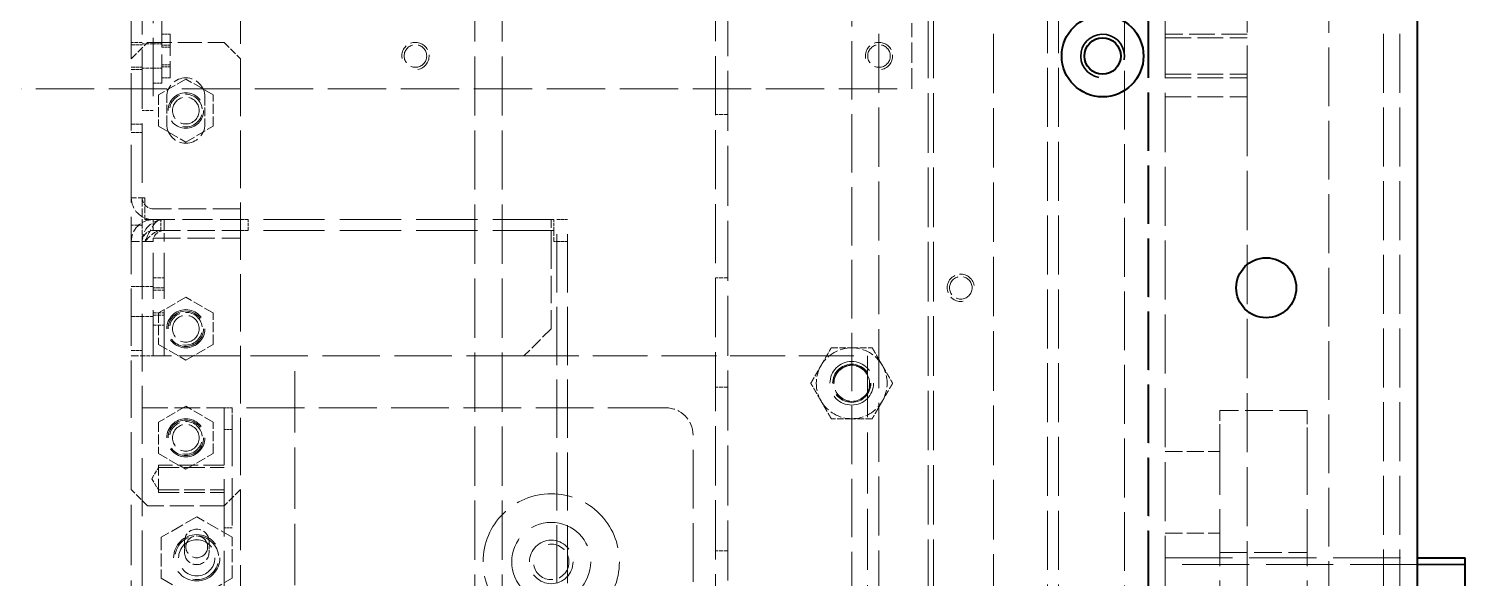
# Model space of a CAD drawing. Header units: millimetres. Extents: x 0 to 5945, y 0 to 4205.
# Drawn here: x 1910.5 to 2173.9, y 2499.7 to 2600.5 of the extents above; entities that cross this region are included whole.
import ezdxf

# ---------------------------------------------------------------- set-up
doc = ezdxf.new("R2010")
doc.units = ezdxf.units.MM
doc.header["$LTSCALE"] = 5
doc.linetypes.add('DASHED', pattern=[0.2067, 0.1654, -0.0413])
for name, color, linetype, lineweight in [('가려진 것(ISO)', 2, 'DASHED', 18), ('가시적인 것(ISO)', 3, 'Continuous', 40), ('가시적인 좁은 것(ISO)', 3, 'Continuous', 35)]:
    doc.layers.add(name, color=color, linetype=linetype, lineweight=lineweight)

msp = doc.modelspace()

# ---------------------------------------------------------------- linework, layer by layer
at = {"layer": '가려진 것(ISO)', "ltscale": 13.090868}
msp.add_line((2066.376, 2250.457), (2066.376, 2940.457), dxfattribs=at)
at = {"layer": '가려진 것(ISO)', "ltscale": 12.940494}
msp.add_line((2061.376, 2919.157), (2061.376, 2250.457), dxfattribs=at)
at = {"layer": '가려진 것(ISO)', "ltscale": 13.050315}
msp.add_line((2111.376, 2271.757), (2111.376, 2919.157), dxfattribs=at)
at = {"layer": '가려진 것(ISO)', "ltscale": 13.064468}
for p, q in [((2158.876, 2278.157), (2158.876, 2912.757)), ((2161.876, 2278.157), (2161.876, 2912.757))]:
    msp.add_line(p, q, dxfattribs=at)
at = {"layer": '가려진 것(ISO)', "ltscale": 13.016334}
msp.add_line((2148.876, 2892.957), (2148.876, 2327.957), dxfattribs=at)
at = {"layer": '가려진 것(ISO)', "ltscale": 13.097809}
msp.add_line((2118.876, 2872.957), (2118.876, 2317.957), dxfattribs=at)
at = {"layer": '가려진 것(ISO)', "ltscale": 12.946771}
msp.add_line((2115.676, 2869.757), (2115.676, 2321.157), dxfattribs=at)
at = {"layer": '가려진 것(ISO)', "ltscale": 12.956211}
msp.add_line((2115.876, 2869.957), (2115.876, 2320.957), dxfattribs=at)
at = {"layer": '가려진 것(ISO)', "ltscale": 13.250551}
msp.add_line((1929.276, 2594.957), (1929.276, 2841.457), dxfattribs=at)
at = {"layer": '가려진 것(ISO)', "ltscale": 13.159168}
msp.add_line((1931.276, 2841.457), (1931.276, 2569.457), dxfattribs=at)
at = {"layer": '가려진 것(ISO)', "ltscale": 13.277429}
msp.add_line((1949.276, 2841.957), (1949.276, 2594.957), dxfattribs=at)
at = {"layer": '가려진 것(ISO)', "ltscale": 13.194353}
for p, q in [((2075.376, 2820.457), (2075.376, 2370.457)), ((2076.376, 2820.457), (2076.376, 2370.457)), ((2087.376, 2370.457), (2087.376, 2820.457))]:
    msp.add_line(p, q, dxfattribs=at)
at = {"layer": '가려진 것(ISO)', "ltscale": 13.09173}
for p, q in [((2097.276, 2365.957), (2097.276, 2812.457)), ((2099.276, 2365.957), (2099.276, 2812.457))]:
    msp.add_line(p, q, dxfattribs=at)
at = {"layer": '가려진 것(ISO)', "ltscale": 13.290483}
msp.add_line((2038.676, 2403.157), (2038.676, 2787.757), dxfattribs=at)
at = {"layer": '가려진 것(ISO)', "ltscale": 12.901145}
for p, q in [((1933.276, 2785.457), (1933.276, 2585.457)), ((2007.276, 2365.457), (2007.276, 2565.457)), ((2009.276, 2365.457), (2009.276, 2565.457))]:
    msp.add_line(p, q, dxfattribs=at)
at = {"layer": '가려진 것(ISO)', "ltscale": 13.131522}
for p, q in [((2036.376, 2785.457), (2036.376, 2405.457)), ((1992.276, 2608.957), (1992.276, 2418.957)), ((1997.276, 2608.957), (1997.276, 2418.957)), ((2133.876, 2587.957), (2133.876, 2302.957))]:
    msp.add_line(p, q, dxfattribs=at)
at = {"layer": '가려진 것(ISO)', "ltscale": 6.399681}
msp.add_line((1934.876, 2590.457), (1934.876, 2607.257), dxfattribs=at)
at = {"layer": '가려진 것(ISO)', "ltscale": 11.399102}
msp.add_line((2133.876, 2587.957), (2133.876, 2602.957), dxfattribs=at)
at = {"layer": '가려진 것(ISO)', "ltscale": 4.571172}
for p, q in [((2072.376, 2589.457), (2072.376, 2601.457)), ((1946.276, 2520.457), (1934.276, 2520.457)), ((1934.276, 2520.024), (1946.276, 2520.024)), ((1934.276, 2515.89), (1946.276, 2515.89)), ((1934.276, 2515.457), (1946.276, 2515.457))]:
    msp.add_line(p, q, dxfattribs=at)
at = {"layer": '가려진 것(ISO)', "ltscale": 0.761779}
for p, q in [((1931.276, 2597.957), (1929.276, 2597.957)), ((1929.276, 2597.524), (1931.276, 2597.524)), ((1933.276, 2597.707), (1931.276, 2597.707)), ((1929.276, 2593.39), (1931.276, 2593.39)), ((1929.276, 2592.957), (1931.276, 2592.957)), ((1933.276, 2593.207), (1931.276, 2593.207)), ((1933.276, 2585.457), (1931.276, 2585.457)), ((1929.276, 2582.957), (1931.276, 2582.957)), ((1929.276, 2581.457), (1931.276, 2581.457)), ((1931.276, 2564.457), (1929.276, 2564.457)), ((1933.276, 2563.457), (1933.276, 2565.457)), ((1934.691, 2563.457), (1934.691, 2565.457)), ((1950.691, 2565.457), (1949.276, 2565.457)), ((1949.276, 2563.457), (1950.691, 2563.457)), ((1950.691, 2563.457), (1950.691, 2565.457)), ((2006.776, 2563.457), (2006.776, 2565.457)), ((2007.276, 2565.457), (2009.276, 2565.457)), ((2007.276, 2561.457), (2009.276, 2561.457)), ((1929.276, 2553.207), (1931.276, 2553.207)), ((1933.276, 2553.207), (1931.276, 2553.207)), ((1933.276, 2554.807), (1935.276, 2554.807)), ((1935.276, 2552.957), (1933.276, 2552.957)), ((1933.276, 2552.524), (1935.276, 2552.524)), ((1929.276, 2547.707), (1931.276, 2547.707)), ((1933.276, 2547.707), (1931.276, 2547.707)), ((1933.276, 2548.39), (1935.276, 2548.39)), ((1933.276, 2547.957), (1935.276, 2547.957)), ((1933.276, 2546.107), (1935.276, 2546.107)), ((1929.276, 2541.457), (1931.276, 2541.457)), ((1931.276, 2540.457), (1933.276, 2540.457)), ((1939.026, 2504.457), (1939.026, 2506.457)), ((1943.526, 2506.457), (1943.526, 2504.457))]:
    msp.add_line(p, q, dxfattribs=at)
at = {"layer": '가려진 것(ISO)', "ltscale": 1.616089}
for p, q in [((1929.276, 2594.957), (1932.276, 2597.957)), ((1946.276, 2597.957), (1949.276, 2594.957)), ((1932.276, 2512.957), (1929.276, 2515.957)), ((1949.276, 2515.957), (1946.276, 2512.957))]:
    msp.add_line(p, q, dxfattribs=at)
at = {"layer": '가려진 것(ISO)', "ltscale": 5.33305}
for p, q in [((1932.276, 2597.957), (1946.276, 2597.957)), ((1946.276, 2512.957), (1932.276, 2512.957))]:
    msp.add_line(p, q, dxfattribs=at)
at = {"layer": '가려진 것(ISO)', "ltscale": 0.609403}
for p, q in [((1933.276, 2597.707), (1934.876, 2597.707)), ((1933.276, 2593.207), (1934.876, 2593.207)), ((1933.276, 2590.457), (1934.876, 2590.457))]:
    msp.add_line(p, q, dxfattribs=at)
at = {"layer": '가려진 것(ISO)', "ltscale": 0.571309}
for p, q in [((1934.876, 2599.457), (1936.376, 2599.457)), ((1936.376, 2597.457), (1934.876, 2597.457)), ((1934.876, 2597.078), (1936.376, 2597.078)), ((1934.876, 2593.836), (1936.376, 2593.836)), ((1934.876, 2593.457), (1936.376, 2593.457)), ((1934.876, 2591.457), (1936.376, 2591.457)), ((1947.776, 2530.957), (1946.276, 2530.957)), ((1947.776, 2526.957), (1946.276, 2526.957)), ((1947.776, 2508.957), (1946.276, 2508.957))]:
    msp.add_line(p, q, dxfattribs=at)
at = {"layer": '가려진 것(ISO)', "ltscale": 4.786925}
msp.add_line((1936.376, 2599.457), (1936.376, 2591.457), dxfattribs=at)
at = {"layer": '가려진 것(ISO)', "ltscale": 5.71399}
for p, q in [((2133.876, 2599.457), (2118.876, 2599.457)), ((2118.876, 2598.781), (2133.876, 2598.781)), ((2118.876, 2592.134), (2133.876, 2592.134)), ((2118.876, 2591.457), (2133.876, 2591.457)), ((2118.876, 2587.957), (2133.876, 2587.957)), ((1931.276, 2530.957), (1946.276, 2530.957))]:
    msp.add_line(p, q, dxfattribs=at)
at = {"layer": '가려진 것(ISO)', "ltscale": 12.739881}
for p, q in [((1929.276, 2515.957), (1929.276, 2594.957)), ((1949.276, 2594.957), (1949.276, 2515.957))]:
    msp.add_line(p, q, dxfattribs=at)
at = {"layer": '가려진 것(ISO)', "ltscale": 12.950765}
msp.add_line((1550.376, 2589.457), (2072.376, 2589.457), dxfattribs=at)
at = {"layer": '가려진 것(ISO)', "ltscale": 2.199254}
for p, q in [((1939.276, 2591.231), (1934.276, 2588.344)), ((1944.276, 2588.344), (1939.276, 2591.231)), ((1934.276, 2588.344), (1934.276, 2582.57)), ((1944.276, 2582.57), (1944.276, 2588.344)), ((1934.276, 2582.57), (1939.276, 2579.684)), ((1939.276, 2579.684), (1944.276, 2582.57)), ((1939.276, 2551.231), (1934.276, 2548.344)), ((1944.276, 2548.344), (1939.276, 2551.231)), ((1934.276, 2548.344), (1934.276, 2542.57)), ((1944.276, 2542.57), (1944.276, 2548.344)), ((1934.276, 2542.57), (1939.276, 2539.684)), ((1939.276, 2539.684), (1944.276, 2542.57)), ((1939.276, 2531.231), (1934.276, 2528.344)), ((1944.276, 2528.344), (1939.276, 2531.231)), ((1934.276, 2528.344), (1934.276, 2522.57)), ((1944.276, 2522.57), (1944.276, 2528.344)), ((1934.276, 2522.57), (1939.276, 2519.684)), ((1939.276, 2519.684), (1944.276, 2522.57))]:
    msp.add_line(p, q, dxfattribs=at)
at = {"layer": '가려진 것(ISO)', "ltscale": 1.904597}
for p, q in [((1935.776, 2582.957), (1935.776, 2587.957)), ((1942.776, 2587.957), (1942.776, 2582.957)), ((1931.276, 2569.457), (1931.276, 2564.457))]:
    msp.add_line(p, q, dxfattribs=at)
at = {"layer": '가려진 것(ISO)', "ltscale": 0.87606}
for p, q in [((2038.676, 2584.757), (2036.376, 2584.757)), ((2038.676, 2554.757), (2036.376, 2554.757)), ((2038.676, 2534.757), (2036.376, 2534.757)), ((2038.676, 2504.757), (2036.376, 2504.757))]:
    msp.add_line(p, q, dxfattribs=at)
at = {"layer": '가려진 것(ISO)', "ltscale": 1.495845}
msp.add_line((1931.776, 2569.457), (1929.276, 2569.457), dxfattribs=at)
at = {"layer": '가려진 것(ISO)', "ltscale": 1.523657}
msp.add_line((1931.776, 2569.457), (1931.776, 2565.457), dxfattribs=at)
at = {"layer": '가려진 것(ISO)', "ltscale": 6.094929}
for p, q in [((1949.276, 2567.457), (1933.276, 2567.457)), ((1933.276, 2563.457), (1949.276, 2563.457)), ((1933.276, 2562.043), (1949.276, 2562.043)), ((2006.276, 2561.457), (2006.276, 2545.457)), ((1949.276, 2540.457), (1933.276, 2540.457)), ((2144.876, 2530.457), (2128.876, 2530.457)), ((2128.876, 2504.457), (2144.876, 2504.457))]:
    msp.add_line(p, q, dxfattribs=at)
at = {"layer": '가려진 것(ISO)', "ltscale": 1.142718}
msp.add_line((1931.276, 2561.457), (1931.276, 2564.457), dxfattribs=at)
at = {"layer": '가려진 것(ISO)', "ltscale": 6.666338}
msp.add_line((1931.776, 2565.457), (1949.276, 2565.457), dxfattribs=at)
at = {"layer": '가려진 것(ISO)', "ltscale": 2.393412}
for p, q in [((1935.276, 2565.457), (1935.276, 2561.457)), ((2006.276, 2561.457), (2006.276, 2565.457)), ((1933.276, 2561.457), (1929.276, 2561.457))]:
    msp.add_line(p, q, dxfattribs=at)
at = {"layer": '가려진 것(ISO)', "ltscale": 13.566954}
for p, q in [((2006.776, 2565.457), (1950.691, 2565.457)), ((2006.776, 2563.457), (1950.691, 2563.457))]:
    msp.add_line(p, q, dxfattribs=at)
at = {"layer": '가려진 것(ISO)', "ltscale": 1.196656}
for p, q in [((2006.776, 2563.457), (2006.776, 2561.457)), ((1947.776, 2530.957), (1947.776, 2528.957))]:
    msp.add_line(p, q, dxfattribs=at)
at = {"layer": '가려진 것(ISO)', "ltscale": 12.820513}
for p, q in [((1931.276, 2561.457), (1931.276, 2349.457)), ((2027.276, 2530.957), (1947.776, 2530.957))]:
    msp.add_line(p, q, dxfattribs=at)
at = {"layer": '가려진 것(ISO)', "ltscale": 0.223049}
msp.add_line((1933.276, 2561.457), (1933.276, 2562.043), dxfattribs=at)
at = {"layer": '가려진 것(ISO)', "ltscale": 10.159652}
for p, q in [((1933.276, 2540.457), (1933.276, 2561.457)), ((1935.276, 2540.457), (1935.276, 2561.457))]:
    msp.add_line(p, q, dxfattribs=at)
at = {"layer": '가려진 것(ISO)', "ltscale": 0.299089}
msp.add_line((2007.276, 2561.457), (2006.776, 2561.457), dxfattribs=at)
at = {"layer": '가려진 것(ISO)', "ltscale": 2.693548}
msp.add_line((2006.276, 2545.457), (2001.276, 2540.457), dxfattribs=at)
at = {"layer": '가려진 것(ISO)', "ltscale": 1.595575}
msp.add_line((1929.276, 2540.457), (1931.276, 2540.457), dxfattribs=at)
at = {"layer": '가려진 것(ISO)', "ltscale": 12.772134}
msp.add_line((2001.276, 2540.457), (1935.276, 2540.457), dxfattribs=at)
at = {"layer": '가려진 것(ISO)', "ltscale": 13.546203}
for p, q in [((1959.276, 2400.457), (1959.276, 2540.457)), ((2064.276, 2540.457), (2064.276, 2400.457))]:
    msp.add_line(p, q, dxfattribs=at)
at = {"layer": '가려진 것(ISO)', "ltscale": 12.191582}
msp.add_line((2001.276, 2540.457), (2064.276, 2540.457), dxfattribs=at)
at = {"layer": '가려진 것(ISO)', "ltscale": 12.675375}
msp.add_line((1946.276, 2530.957), (1946.276, 2399.957), dxfattribs=at)
at = {"layer": '가려진 것(ISO)', "ltscale": 10.521153}
msp.add_line((1947.776, 2528.957), (1947.776, 2507.21), dxfattribs=at)
at = {"layer": '가려진 것(ISO)', "ltscale": 2.991791}
for p, q in [((2128.876, 2525.457), (2128.876, 2530.457)), ((2144.876, 2530.457), (2144.876, 2525.457)), ((1934.276, 2515.457), (1934.276, 2520.457))]:
    msp.add_line(p, q, dxfattribs=at)
at = {"layer": '가려진 것(ISO)', "ltscale": 13.008655}
msp.add_line((2032.276, 2404.957), (2032.276, 2525.957), dxfattribs=at)
at = {"layer": '가려진 것(ISO)', "ltscale": 12.653046}
for p, q in [((2128.876, 2525.457), (2128.876, 2355.457)), ((2144.876, 2525.457), (2144.876, 2355.457))]:
    msp.add_line(p, q, dxfattribs=at)
at = {"layer": '가려진 것(ISO)', "ltscale": 3.809293}
for p, q in [((2118.876, 2522.957), (2128.876, 2522.957)), ((2118.876, 2507.957), (2128.876, 2507.957))]:
    msp.add_line(p, q, dxfattribs=at)
at = {"layer": '가려진 것(ISO)', "ltscale": 0.918509}
for q in [(1934.276, 2520.024), (1934.276, 2515.89)]:
    msp.add_line((1933.034, 2517.957), q, dxfattribs=at)
at = {"layer": '가려진 것(ISO)', "ltscale": 13.425254}
for p, q in [((1929.276, 2349.457), (1929.276, 2515.957)), ((1949.276, 2515.957), (1949.276, 2349.457))]:
    msp.add_line(p, q, dxfattribs=at)
at = {"layer": '가려진 것(ISO)', "ltscale": 2.859061}
for p, q in [((1941.276, 2510.963), (1934.776, 2507.21)), ((1947.776, 2507.21), (1941.276, 2510.963)), ((1934.776, 2507.21), (1934.776, 2499.704)), ((1947.776, 2499.704), (1947.776, 2507.21)), ((1934.776, 2499.704), (1941.276, 2495.951)), ((1941.276, 2495.951), (1947.776, 2499.704))]:
    msp.add_line(p, q, dxfattribs=at)
at = {"layer": '가려진 것(ISO)', "ltscale": 0.003709}
for p, q in [((2032.276, 2508.87), (2032.286, 2508.87)), ((2032.276, 2508.866), (2032.286, 2508.866)), ((2032.276, 2508.862), (2032.286, 2508.862)), ((2032.276, 2508.855), (2032.286, 2508.855)), ((2032.276, 2508.853), (2032.286, 2508.853)), ((2032.276, 2508.816), (2032.286, 2508.816)), ((2032.276, 2508.784), (2032.286, 2508.784)), ((2032.276, 2508.78), (2032.286, 2508.78)), ((2032.276, 2508.764), (2032.286, 2508.764)), ((2032.276, 2508.751), (2032.286, 2508.751)), ((2032.276, 2508.693), (2032.286, 2508.693)), ((2032.276, 2508.686), (2032.286, 2508.686)), ((2032.276, 2508.661), (2032.286, 2508.661)), ((2032.276, 2508.641), (2032.286, 2508.641)), ((2032.276, 2508.622), (2032.286, 2508.622)), ((2032.276, 2508.589), (2032.286, 2508.589)), ((2032.276, 2508.57), (2032.286, 2508.57)), ((2032.276, 2508.531), (2032.286, 2508.531)), ((2032.276, 2508.529), (2032.286, 2508.529)), ((2032.276, 2508.511), (2032.286, 2508.511)), ((2032.276, 2508.453), (2032.286, 2508.453)), ((2032.276, 2508.414), (2032.286, 2508.414)), ((2032.276, 2508.362), (2032.286, 2508.362)), ((2032.276, 2508.349), (2032.286, 2508.349)), ((2032.276, 2508.33), (2032.286, 2508.33)), ((2032.276, 2508.31), (2032.286, 2508.31)), ((2032.276, 2508.294), (2032.286, 2508.294)), ((2032.276, 2508.29), (2032.286, 2508.29)), ((2032.276, 2508.284), (2032.286, 2508.284)), ((2032.276, 2508.278), (2032.286, 2508.278)), ((2032.276, 2508.254), (2032.286, 2508.254)), ((2032.276, 2508.193), (2032.286, 2508.193)), ((2032.276, 2508.189), (2032.286, 2508.189)), ((2032.276, 2508.174), (2032.286, 2508.174)), ((2032.276, 2508.173), (2032.286, 2508.173)), ((2032.276, 2508.122), (2032.286, 2508.122)), ((2032.276, 2508.084), (2032.286, 2508.084)), ((2032.276, 2508.075), (2032.286, 2508.075)), ((2032.276, 2508.031), (2032.286, 2508.031)), ((2032.276, 2507.986), (2032.286, 2507.986)), ((2032.276, 2507.857), (2032.286, 2507.857)), ((2032.276, 2507.817), (2032.286, 2507.817)), ((2032.276, 2507.753), (2032.286, 2507.753)), ((2032.276, 2507.735), (2032.286, 2507.735)), ((2032.276, 2507.701), (2032.286, 2507.701)), ((2032.276, 2507.649), (2032.286, 2507.649)), ((2032.276, 2507.626), (2032.286, 2507.626)), ((2032.276, 2507.409), (2032.286, 2507.409)), ((2032.276, 2507.344), (2032.286, 2507.344)), ((2032.276, 2507.299), (2032.286, 2507.299)), ((2032.276, 2507.292), (2032.286, 2507.292)), ((2032.276, 2507.24), (2032.286, 2507.24)), ((2032.276, 2507.147), (2032.286, 2507.147)), ((2032.276, 2507.143), (2032.286, 2507.143)), ((2032.276, 2507.085), (2032.286, 2507.085)), ((2032.276, 2506.987), (2032.286, 2506.987)), ((2032.276, 2506.961), (2032.286, 2506.961)), ((2032.276, 2506.916), (2032.286, 2506.916)), ((2032.276, 2506.903), (2032.286, 2506.903)), ((2032.276, 2506.832), (2032.286, 2506.832)), ((2032.276, 2506.825), (2032.286, 2506.825)), ((2032.276, 2506.806), (2032.286, 2506.806)), ((2032.276, 2506.803), (2032.286, 2506.803)), ((2032.276, 2506.786), (2032.286, 2506.786)), ((2032.276, 2506.78), (2032.286, 2506.78)), ((2032.276, 2506.763), (2032.286, 2506.763)), ((2032.276, 2506.76), (2032.286, 2506.76)), ((2032.276, 2506.618), (2032.286, 2506.618)), ((2032.276, 2506.572), (2032.286, 2506.572)), ((2032.276, 2506.568), (2032.286, 2506.568)), ((2032.276, 2506.501), (2032.286, 2506.501)), ((2032.276, 2506.365), (2032.286, 2506.365)), ((2032.276, 2506.309), (2032.286, 2506.309)), ((2032.276, 2506.306), (2032.286, 2506.306)), ((2032.276, 2506.212), (2032.286, 2506.212)), ((2032.276, 2506.171), (2032.286, 2506.171)), ((2032.276, 2506.157), (2032.286, 2506.157)), ((2032.276, 2506.151), (2032.286, 2506.151)), ((2032.276, 2506.138), (2032.286, 2506.138)), ((2032.276, 2506.105), (2032.286, 2506.105)), ((2032.276, 2505.989), (2032.286, 2505.989)), ((2032.276, 2505.95), (2032.286, 2505.95)), ((2032.276, 2505.943), (2032.286, 2505.943)), ((2032.276, 2505.94), (2032.286, 2505.94)), ((2032.276, 2505.924), (2032.286, 2505.924)), ((2032.276, 2505.898), (2032.286, 2505.898)), ((2032.276, 2505.891), (2032.286, 2505.891)), ((2032.276, 2505.885), (2032.286, 2505.885)), ((2032.276, 2505.839), (2032.286, 2505.839)), ((2032.276, 2505.775), (2032.286, 2505.775)), ((2032.276, 2505.754), (2032.286, 2505.754)), ((2032.276, 2505.749), (2032.286, 2505.749)), ((2032.276, 2505.743), (2032.286, 2505.743)), ((2032.276, 2505.729), (2032.286, 2505.729)), ((2032.276, 2505.697), (2032.286, 2505.697)), ((2032.276, 2505.671), (2032.286, 2505.671)), ((2032.276, 2505.665), (2032.286, 2505.665)), ((2032.276, 2505.651), (2032.286, 2505.651)), ((2032.276, 2505.45), (2032.286, 2505.45)), ((2032.276, 2505.411), (2032.286, 2505.411)), ((2032.276, 2505.392), (2032.286, 2505.392)), ((2032.276, 2505.327), (2032.286, 2505.327)), ((2032.276, 2505.262), (2032.286, 2505.262)), ((2032.276, 2505.256), (2032.286, 2505.256)), ((2032.276, 2505.217), (2032.286, 2505.217)), ((2032.276, 2505.204), (2032.286, 2505.204)), ((2032.276, 2505.162), (2032.286, 2505.162)), ((2032.276, 2505.152), (2032.286, 2505.152)), ((2032.276, 2505.123), (2032.286, 2505.123)), ((2032.276, 2505.12), (2032.286, 2505.12)), ((2032.276, 2505.074), (2032.286, 2505.074)), ((2032.276, 2505.061), (2032.286, 2505.061)), ((2032.276, 2505.055), (2032.286, 2505.055)), ((2032.276, 2505.009), (2032.286, 2505.009)), ((2032.276, 2504.996), (2032.286, 2504.996)), ((2032.276, 2504.951), (2032.286, 2504.951)), ((2032.276, 2504.899), (2032.286, 2504.899)), ((2032.276, 2504.899), (2032.286, 2504.899)), ((2032.276, 2504.806), (2032.286, 2504.806)), ((2032.276, 2504.491), (2032.286, 2504.491)), ((2032.276, 2504.473), (2032.286, 2504.473)), ((2032.276, 2504.361), (2032.286, 2504.361)), ((2032.276, 2504.356), (2032.286, 2504.356)), ((2032.276, 2504.344), (2032.286, 2504.344)), ((2032.276, 2504.316), (2032.286, 2504.316)), ((2032.276, 2504.275), (2032.286, 2504.275)), ((2032.276, 2504.27), (2032.286, 2504.27)), ((2032.276, 2504.25), (2032.286, 2504.25)), ((2032.276, 2504.234), (2032.286, 2504.234)), ((2032.276, 2504.214), (2032.286, 2504.214)), ((2032.276, 2504.064), (2032.286, 2504.064)), ((2032.276, 2504.03), (2032.286, 2504.03)), ((2032.276, 2503.978), (2032.286, 2503.978)), ((2032.276, 2503.972), (2032.286, 2503.972)), ((2032.276, 2503.965), (2032.286, 2503.965)), ((2032.276, 2503.946), (2032.286, 2503.946)), ((2032.276, 2503.92), (2032.286, 2503.92)), ((2032.276, 2503.894), (2032.286, 2503.894)), ((2032.276, 2503.764), (2032.286, 2503.764)), ((2032.276, 2503.758), (2032.286, 2503.758)), ((2032.276, 2503.751), (2032.286, 2503.751)), ((2032.276, 2503.725), (2032.286, 2503.725)), ((2032.276, 2503.719), (2032.286, 2503.719)), ((2032.276, 2503.699), (2032.286, 2503.699)), ((2032.276, 2503.675), (2032.286, 2503.675)), ((2032.276, 2503.659), (2032.286, 2503.659)), ((2032.276, 2503.648), (2032.286, 2503.648)), ((2032.276, 2503.647), (2032.286, 2503.647)), ((2032.276, 2503.589), (2032.286, 2503.589)), ((2032.276, 2503.485), (2032.286, 2503.485)), ((2032.276, 2503.434), (2032.286, 2503.434)), ((2032.276, 2503.129), (2032.286, 2503.129)), ((2032.276, 2503.044), (2032.286, 2503.044))]:
    msp.add_line(p, q, dxfattribs=at)
at = {"layer": '가려진 것(ISO)', "ltscale": 0.174317}
msp.add_line((2032.286, 2508.084), (2032.286, 2507.626), dxfattribs=at)
at = {"layer": '가려진 것(ISO)', "ltscale": 1.276386}
msp.add_line((2032.286, 2507.626), (2032.286, 2504.275), dxfattribs=at)
at = {"layer": '가려진 것(ISO)', "ltscale": 0.194383}
msp.add_line((2032.286, 2504.275), (2032.286, 2503.764), dxfattribs=at)
at = {"layer": '가려진 것(ISO)', "ltscale": 0.014118}
msp.add_line((2032.286, 2503.659), (2032.286, 2503.622), dxfattribs=at)
at = {"layer": '가려진 것(ISO)', "ltscale": 0.043606}
msp.add_line((2032.286, 2503.129), (2032.286, 2503.044), dxfattribs=at)
at = {"layer": '가려진 것(ISO)', "ltscale": 14.900823}
for p, q in [((2118.876, 2503.457), (2165.076, 2503.457)), ((2165.076, 2502.252), (2118.876, 2502.252))]:
    msp.add_line(p, q, dxfattribs=at)
at = {"layer": '가려진 것(ISO)', "ltscale": 4.94729}
for centre in [(1981.376, 2595.457), (2066.376, 2595.457), (2081.376, 2552.957)]:
    msp.add_circle(centre, 2.067, dxfattribs=at)
at = {"layer": '가려진 것(ISO)', "ltscale": 9.879222}
for centre in [(1939.276, 2585.457), (1939.276, 2545.457), (1939.276, 2525.457)]:
    msp.add_circle(centre, 3.25, dxfattribs=at)
at = {"layer": '가려진 것(ISO)', "ltscale": 5.88435}
for centre in [(1939.276, 2585.457), (1939.276, 2545.457), (1939.276, 2525.457)]:
    msp.add_circle(centre, 2.458, dxfattribs=at)
at = {"layer": '가려진 것(ISO)', "ltscale": 10.639162}
for centre in [(1939.276, 2545.457), (2061.376, 2535.457), (1939.276, 2525.457)]:
    msp.add_circle(centre, 3.5, dxfattribs=at)
at = {"layer": '가려진 것(ISO)', "ltscale": 12.159042}
for centre in [(2061.376, 2535.457), (2006.276, 2502.707)]:
    msp.add_circle(centre, 4, dxfattribs=at)
at = {"layer": '가려진 것(ISO)', "ltscale": 12.159293}
msp.add_circle((2061.376, 2535.457), 4, dxfattribs=at)
at = {"layer": '가려진 것(ISO)', "ltscale": 10.102645}
for centre, radius in [((2061.376, 2535.457), 3.324), ((1941.276, 2503.457), 3.323)]:
    msp.add_circle(centre, radius, dxfattribs=at)
at = {"layer": '가려진 것(ISO)', "ltscale": 12.665669}
msp.add_circle((2006.276, 2502.707), 12.5, dxfattribs=at)
at = {"layer": '가려진 것(ISO)', "ltscale": 12.918983}
msp.add_circle((1941.276, 2503.457), 4.25, dxfattribs=at)
at = {"layer": '가려진 것(ISO)', "ltscale": 14.692177}
msp.add_circle((2006.276, 2502.707), 7.25, dxfattribs=at)
at = {"layer": '가려진 것(ISO)', "ltscale": 4.786925}
msp.add_circle((1941.276, 2505.457), 2, dxfattribs=at)
at = {"layer": '가려진 것(ISO)', "ltscale": 4.487736}
for centre, start, end in [((1981.376, 2595.457), 280, 190), ((2066.376, 2595.457), 280, 190), ((2081.376, 2552.957), 10, 280)]:
    msp.add_arc(centre, 2.5, start, end, dxfattribs=at)
at = {"layer": '가려진 것(ISO)', "ltscale": 4.188547}
for centre, start, end in [((1939.276, 2587.957), 0, 180), ((1939.276, 2582.957), 180, 0)]:
    msp.add_arc(centre, 3.5, start, end, dxfattribs=at)
at = {"layer": '가려진 것(ISO)', "ltscale": 5.385303}
for centre in [(1939.276, 2585.457), (1939.276, 2545.457), (1939.276, 2525.457)]:
    msp.add_arc(centre, 3, 260, 170, dxfattribs=at)
at = {"layer": '가려진 것(ISO)', "ltscale": 2.393412}
for centre, start, end in [((1933.276, 2569.457), 180, 270), ((1933.276, 2561.457), 90, 180), ((1935.276, 2561.457), 90, 180)]:
    msp.add_arc(centre, 4, start, end, dxfattribs=at)
at = {"layer": '가려진 것(ISO)', "ltscale": 1.196656}
for centre, start, end in [((1933.276, 2569.457), 180, 270), ((1933.276, 2561.457), 90, 180), ((1935.276, 2561.457), 90, 180)]:
    msp.add_arc(centre, 2, start, end, dxfattribs=at)
at = {"layer": '가려진 것(ISO)', "ltscale": 2.592872}
for start, end in [(90, 150), (30, 90), (150, 210), (330, 30), (210, 270), (270, 330)]:
    msp.add_arc((2061.376, 2535.457), 6.5, start, end, dxfattribs=at)
at = {"layer": '가려진 것(ISO)', "ltscale": 5.844857}
for centre, start, end in [((2061.376, 2535.457), 350, 260), ((2006.276, 2502.707), 190, 100)]:
    msp.add_arc(centre, 3.256, start, end, dxfattribs=at)
at = {"layer": '가려진 것(ISO)', "ltscale": 2.991791}
msp.add_arc((2027.276, 2525.957), 5, 0, 90, dxfattribs=at)
at = {"layer": '가려진 것(ISO)', "ltscale": 2.692601}
for centre, start, end in [((1941.276, 2506.457), 0, 180), ((1941.276, 2504.457), 180, 0)]:
    msp.add_arc(centre, 2.25, start, end, dxfattribs=at)
at = {"layer": '가려진 것(ISO)', "ltscale": 7.180437}
msp.add_arc((1941.276, 2503.457), 4, 260, 170, dxfattribs=at)
at = {"layer": '가려진 것(ISO)', "ltscale": 2.636449}
msp.add_open_spline([(1934.691, 2565.457), (1934.078, 2565.457), (1933.466, 2564.755), (1932.854, 2563.651), (1932.495, 2563.004), (1932.136, 2562.231), (1931.776, 2561.457)], degree=3, knots=[0, 0, 0, 0, 0.9901161, 0.9901161, 0.9901161, 1.5707963, 1.5707963, 1.5707963, 1.5707963], dxfattribs=at)
at = {"layer": '가려진 것(ISO)', "ltscale": 1.630603}
msp.add_open_spline([(1931.776, 2561.457), (1932.505, 2562.242), (1933.233, 2563.003), (1933.961, 2563.304), (1934.204, 2563.405), (1934.447, 2563.457), (1934.691, 2563.457)], degree=3, knots=[0, 0, 0, 0, 1.1774531, 1.1774531, 1.1774531, 1.5707963, 1.5707963, 1.5707963, 1.5707963], dxfattribs=at)
at = {"layer": '가려진 것(ISO)', "ltscale": 1.451393}
for points in [[(2055.747, 2538.707), (2056.618, 2540.215), (2057.624, 2541.957)], [(2057.624, 2541.957), (2059.635, 2541.957), (2061.376, 2541.957)], [(2061.376, 2541.957), (2063.118, 2541.957), (2065.129, 2541.957)], [(2065.129, 2541.957), (2066.135, 2540.215), (2067.006, 2538.707)], [(2053.871, 2535.457), (2054.876, 2537.199), (2055.747, 2538.707)], [(2067.006, 2538.707), (2067.876, 2537.199), (2068.882, 2535.457)], [(2055.747, 2532.207), (2054.876, 2533.715), (2053.871, 2535.457)], [(2068.882, 2535.457), (2067.876, 2533.715), (2067.006, 2532.207)], [(2057.624, 2528.957), (2056.618, 2530.699), (2055.747, 2532.207)], [(2067.006, 2532.207), (2066.135, 2530.699), (2065.129, 2528.957)], [(2061.376, 2528.957), (2059.635, 2528.957), (2057.624, 2528.957)], [(2065.129, 2528.957), (2063.118, 2528.957), (2061.376, 2528.957)]]:
    msp.add_rational_spline(points, [1, 1.0379548493, 1], degree=2, dxfattribs=at)
at = {"layer": '가려진 것(ISO)', "ltscale": 0.255874}
msp.add_open_spline([(2032.286, 2508.87), (2032.286, 2508.856), (2032.286, 2508.836), (2032.286, 2508.78)], degree=3, dxfattribs=at)
at = {"layer": '가려진 것(ISO)', "ltscale": 0.541255}
msp.add_open_spline([(2032.286, 2508.78), (2032.286, 2508.713), (2032.286, 2508.644), (2032.286, 2508.522), (2032.286, 2508.467), (2032.286, 2508.361), (2032.286, 2508.312), (2032.286, 2508.248), (2032.286, 2508.202), (2032.286, 2508.102), (2032.286, 2508.091), (2032.286, 2508.084)], degree=3, knots=[-0.32986815, -0.32986815, -0.32986815, -0.32986815, -0.25023733, -0.25023733, -0.1815057, -0.1815057, -0.10701439, -0.10701439, -0.06408693, -0.06408693, 0, 0, 0, 0], dxfattribs=at)
at = {"layer": '가려진 것(ISO)', "ltscale": 0.232414}
msp.add_open_spline([(2032.286, 2503.764), (2032.286, 2503.688), (2032.286, 2503.671), (2032.286, 2503.659)], degree=3, dxfattribs=at)
at = {"layer": '가려진 것(ISO)', "ltscale": 0.058182}
msp.add_open_spline([(2032.286, 2503.622), (2032.286, 2503.607), (2032.286, 2503.592), (2032.286, 2503.564), (2032.286, 2503.551), (2032.286, 2503.518), (2032.286, 2503.501), (2032.286, 2503.485)], degree=3, knots=[-0.0154037, -0.0154037, -0.0154037, -0.0154037, -0.010985329, -0.010985329, -0.006846157, -0.006846157, 0, 0, 0, 0], dxfattribs=at)
at = {"layer": '가려진 것(ISO)', "ltscale": 0.054597}
msp.add_open_spline([(2032.286, 2503.485), (2032.286, 2503.477), (2032.286, 2503.469), (2032.286, 2503.456), (2032.286, 2503.451), (2032.286, 2503.437), (2032.286, 2503.435), (2032.286, 2503.434)], degree=3, knots=[-0.014440573, -0.014440573, -0.014440573, -0.014440573, -0.0108553, -0.0108553, -0.007355882, -0.007355882, 0, 0, 0, 0], dxfattribs=at)
at = {"layer": '가려진 것(ISO)', "ltscale": 0.157742}
msp.add_open_spline([(2032.286, 2503.434), (2032.286, 2503.377), (2032.286, 2503.324), (2032.286, 2503.222), (2032.286, 2503.174), (2032.286, 2503.129)], degree=3, knots=[-0.041492001, -0.041492001, -0.041492001, -0.041492001, -0.020910654, -0.020910654, 0, 0, 0, 0], dxfattribs=at)
at = {"layer": '가시적인 것(ISO)'}
for p, q in [((2165.076, 2912.757), (2165.076, 2278.157)), ((2165.076, 2503.457), (2173.876, 2503.457)), ((2173.876, 2487.457), (2173.876, 2503.457))]:
    msp.add_line(p, q, dxfattribs=at)
for centre, radius in [((2107.376, 2595.457), 7.5), ((2107.376, 2595.457), 3.324), ((2137.376, 2552.957), 5.5)]:
    msp.add_circle(centre, radius, dxfattribs=at)
at = {"layer": '가시적인 좁은 것(ISO)'}
msp.add_line((2173.876, 2502.252), (2165.076, 2502.252), dxfattribs=at)
msp.add_arc((2107.376, 2595.457), 4, 350, 260, dxfattribs=at)

doc.saveas('drawing.dxf')
